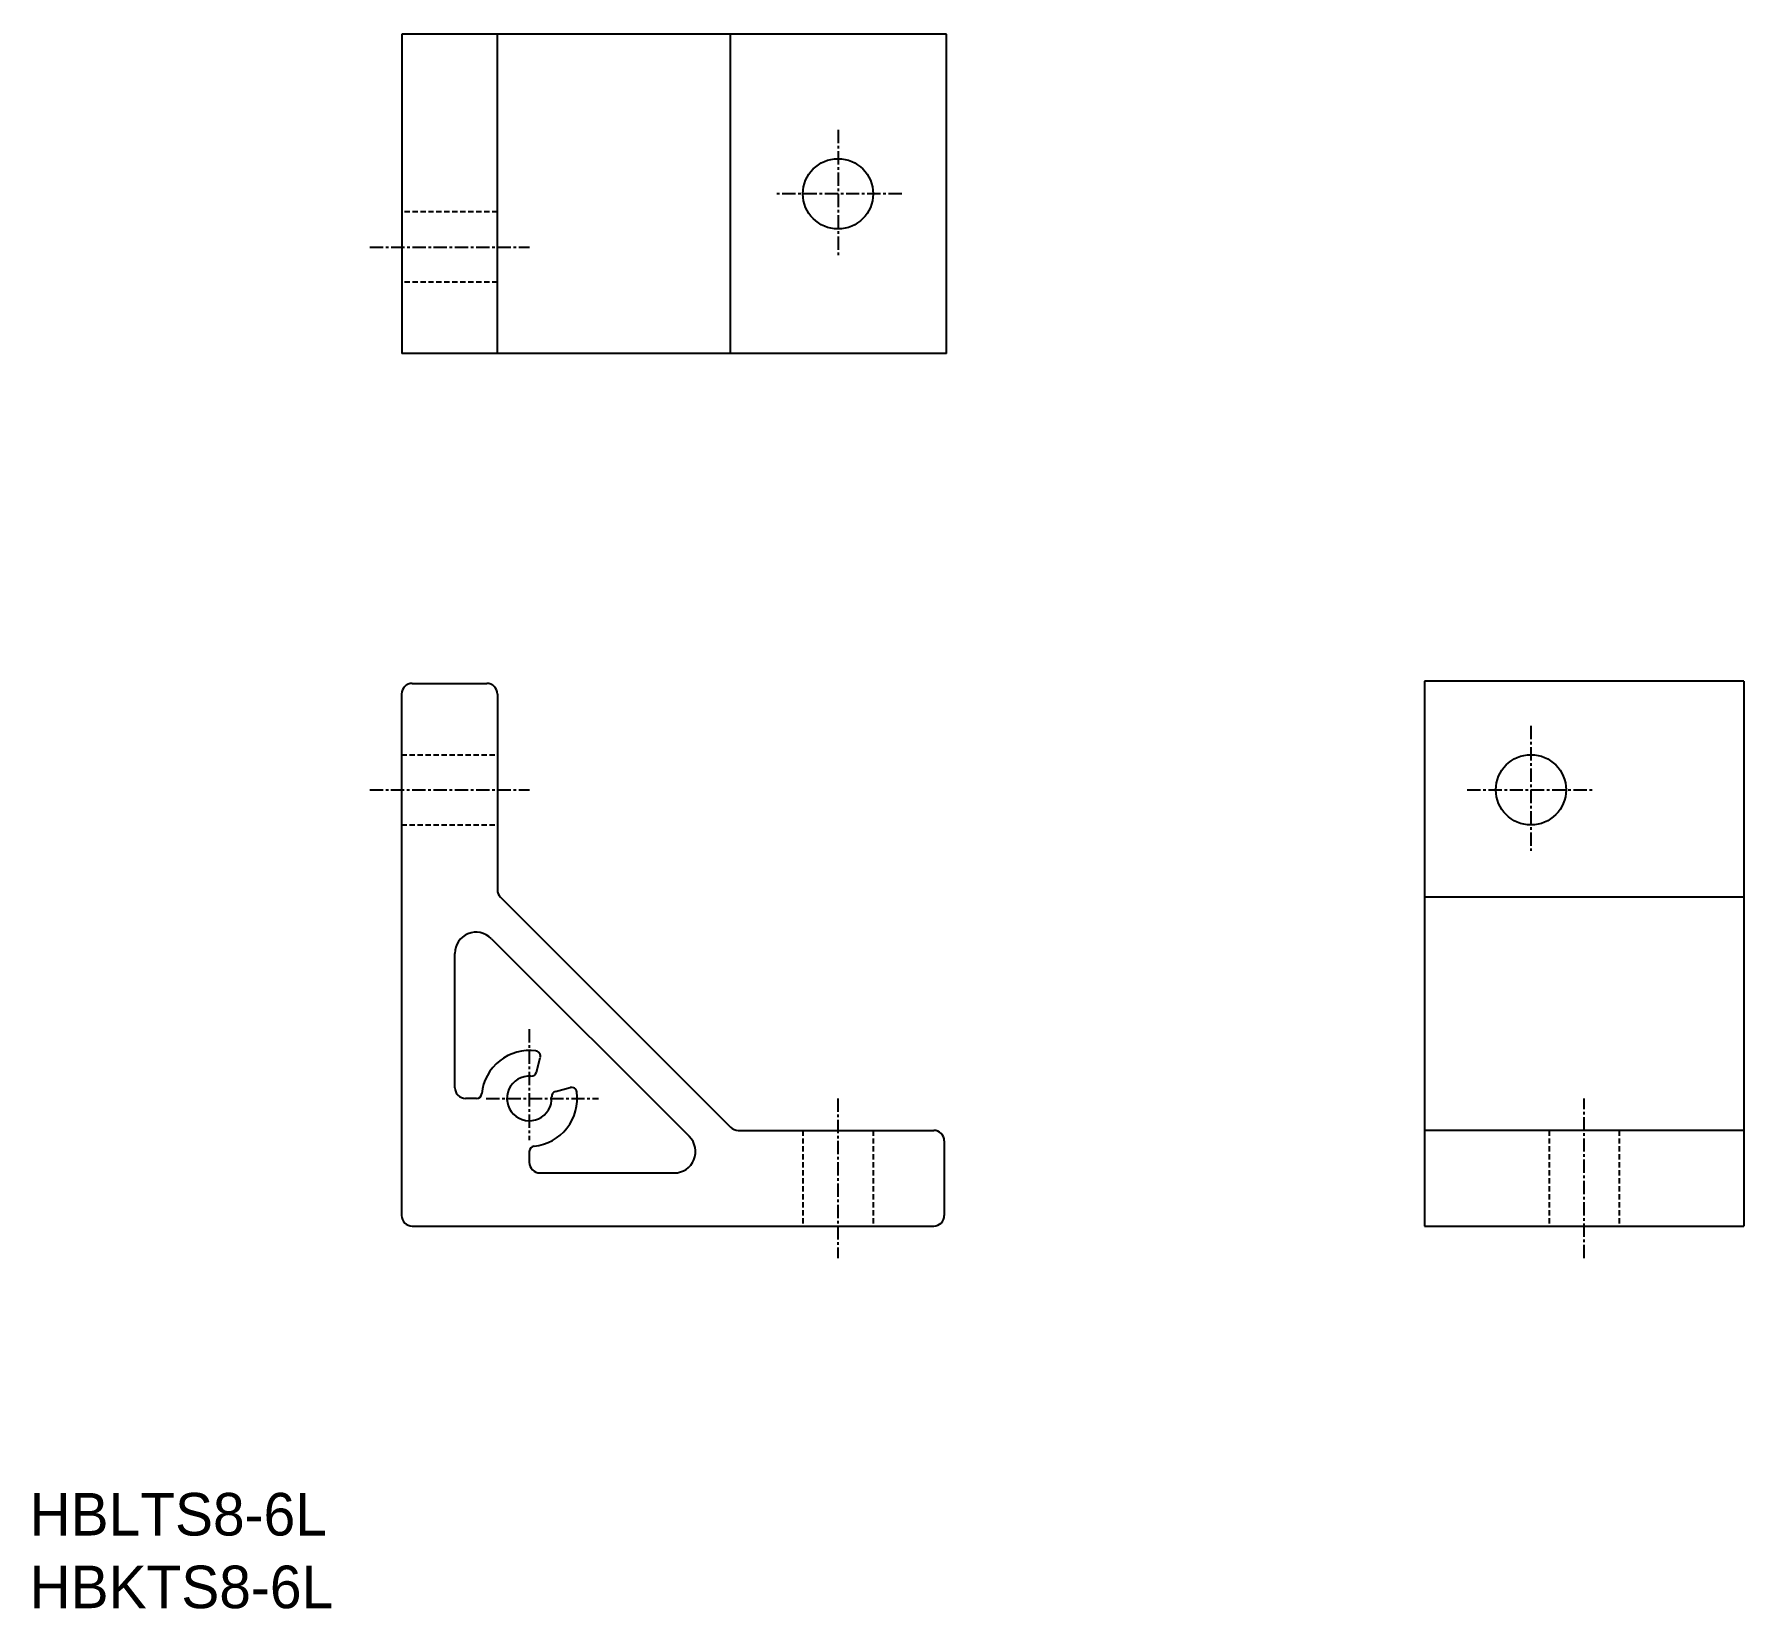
# Model space of a CAD drawing. Extents: x 0 to 161, y 0 to 148.
import ezdxf

# ---------------------------------------------------------------- set-up
doc = ezdxf.new("R2010")
doc.units = 0
doc.linetypes.add('CENTER', pattern=[2, 1.25, -0.25, 0.25, -0.25])
doc.linetypes.add('DASHED', pattern=[0.75, 0.5, -0.25])
doc.layers.get('0').update_dxf_attribs({"linetype": 'CONTINUOUS'})
doc.layers.add('CENTER', color=1, linetype='CENTER')

msp = doc.modelspace()

# ---------------------------------------------------------------- linework, layer by layer
at = {"color": 7, "linetype": 'CONTINUOUS'}
for p, q in [((34.98, 147.9), (34.98, 117.9)), ((86.18, 147.9), (34.98, 147.9)), ((43.98, 117.9), (43.98, 147.9)), ((60.58, 147.9), (60.58, 147.9)), ((65.89, 117.9), (65.89, 147.9)), ((73.38, 147.9), (73.38, 147.9)), ((86.18, 117.9), (86.18, 147.9)), ((86.18, 117.9), (34.98, 117.9)), ((35.97, 86.9), (42.97, 86.9)), ((161.1, 87.1), (131.1, 87.1)), ((131.1, 87.1), (131.1, 35.9)), ((161.1, 87.1), (161.1, 35.9)), ((34.97, 85.9), (34.97, 36.9)), ((43.97, 85.9), (43.97, 67.51)), ((131.1, 74.3), (131.1, 74.3)), ((44.26, 66.81), (65.88, 45.19)), ((161.1, 66.81), (131.1, 66.81)), ((43.39, 62.94), (62.01, 44.31)), ((39.97, 48.9), (39.97, 61.52)), ((131.1, 61.5), (131.1, 61.5)), ((47.63, 50.36), (48, 51.73)), ((49.44, 48.56), (50.8, 48.93)), ((42, 47.9), (40.97, 47.9)), ((66.59, 44.9), (84.97, 44.9)), ((85.97, 43.9), (85.97, 36.9)), ((161.1, 44.9), (131.1, 44.9)), ((46.97, 42.92), (46.97, 41.9)), ((47.97, 40.9), (60.59, 40.9)), ((35.97, 35.9), (84.97, 35.9)), ((131.1, 35.9), (161.1, 35.9))]:
    msp.add_line(p, q, dxfattribs=at)
at = {"color": 3, "linetype": 'DASHED'}
for p, q in [((43.98, 131.2), (34.98, 131.2)), ((43.98, 124.6), (34.98, 124.6)), ((34.97, 80.2), (43.97, 80.2)), ((34.97, 73.6), (43.97, 73.6)), ((72.67, 44.9), (72.67, 35.9)), ((79.27, 44.9), (79.27, 35.9)), ((142.8, 44.9), (142.8, 35.9)), ((149.4, 44.9), (149.4, 35.9))]:
    msp.add_line(p, q, dxfattribs=at)
at = {"color": 7, "linetype": 'CONTINUOUS'}
for centre in [(75.98, 132.9), (141.1, 76.9)]:
    msp.add_circle(centre, 3.3, dxfattribs=at)
for centre, radius, start, end in [((35.97, 85.9), 1, 90, 180), ((42.97, 85.9), 1, 0, 90), ((44.97, 67.51), 1, 180, 225), ((41.97, 61.52), 2, 45, 180), ((46.97, 47.9), 4.5, 82.1805, 174.2608), ((47.52, 51.86), 0.5, 345, 82.1805), ((46.97, 47.9), 2.1, 86.0869, 3.9125), ((47.15, 50.49), 0.5, 266.0869, 345), ((40.97, 48.9), 1, 180, 270), ((42, 48.4), 0.5, 270, 354.2608), ((46.97, 47.9), 4.5, 275.7392, 7.8193), ((49.57, 48.08), 0.5, 105, 183.9125), ((50.93, 48.44), 0.5, 7.8193, 105), ((66.59, 45.9), 1, 225, 270), ((47.47, 42.92), 0.5, 95.7392, 180), ((60.59, 42.9), 2, 270, 45), ((84.97, 43.9), 1, 0, 90), ((47.97, 41.9), 1, 180, 270), ((35.97, 36.9), 1, 180, 270), ((84.97, 36.9), 1, 270, 0)]:
    msp.add_arc(centre, radius, start, end, dxfattribs=at)
at = {"layer": 'CENTER', "color": 1, "linetype": 'CENTER'}
for p, q in [((75.98, 138.9), (75.98, 126.9)), ((81.98, 132.9), (69.98, 132.9)), ((31.98, 127.9), (46.98, 127.9)), ((141.1, 82.9), (141.1, 70.9)), ((31.97, 76.9), (46.99, 76.9)), ((135.1, 76.9), (147.1, 76.9)), ((46.97, 54.4), (46.97, 43.99)), ((42.92, 47.9), (53.47, 47.9)), ((75.97, 47.9), (75.97, 32.9)), ((146.1, 32.9), (146.1, 47.9))]:
    msp.add_line(p, q, dxfattribs=at)

# ---------------------------------------------------------------- texts
at = {"color": 7, "linetype": 'CONTINUOUS'}
for s, p in [('HBLTS8-6L', (0, 6.83)), ('HBKTS8-6L', (0, 0))]:
    msp.add_text(s, height=4, dxfattribs=at).set_placement(p)

doc.saveas('drawing.dxf')
